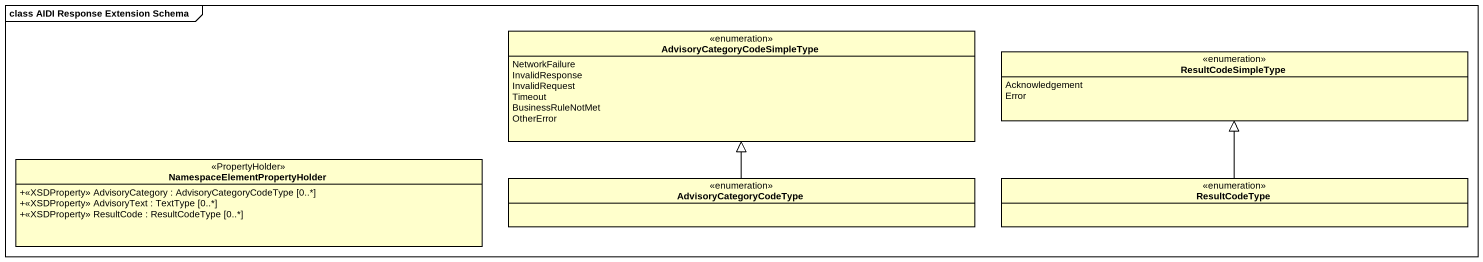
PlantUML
@startuml
mainframe class AIDI Response Extension Schema
hide circle
hide empty members
skinparam classAttributeIconSize 0
enum "AdvisoryCategoryCodeSimpleType" as AdvisoryCategoryCodeSimpleTy {
  NetworkFailure
  InvalidResponse
  InvalidRequest
  Timeout
  BusinessRuleNotMet
  OtherError
}
enum ResultCodeSimpleType {
  Acknowledgement
  Error
}
class "NamespaceElementPropertyHolder" as NamespaceElementPropertyHold <<PropertyHolder>> {
  +<<XSDProperty>> AdvisoryCategory : AdvisoryCategoryCodeType [0..*]
  +<<XSDProperty>> AdvisoryText : TextType [0..*]
  +<<XSDProperty>> ResultCode : ResultCodeType [0..*]
}
enum AdvisoryCategoryCodeType
enum ResultCodeType
AdvisoryCategoryCodeType -up-|> AdvisoryCategoryCodeSimpleTy
ResultCodeType -up-|> ResultCodeSimpleType
@enduml
